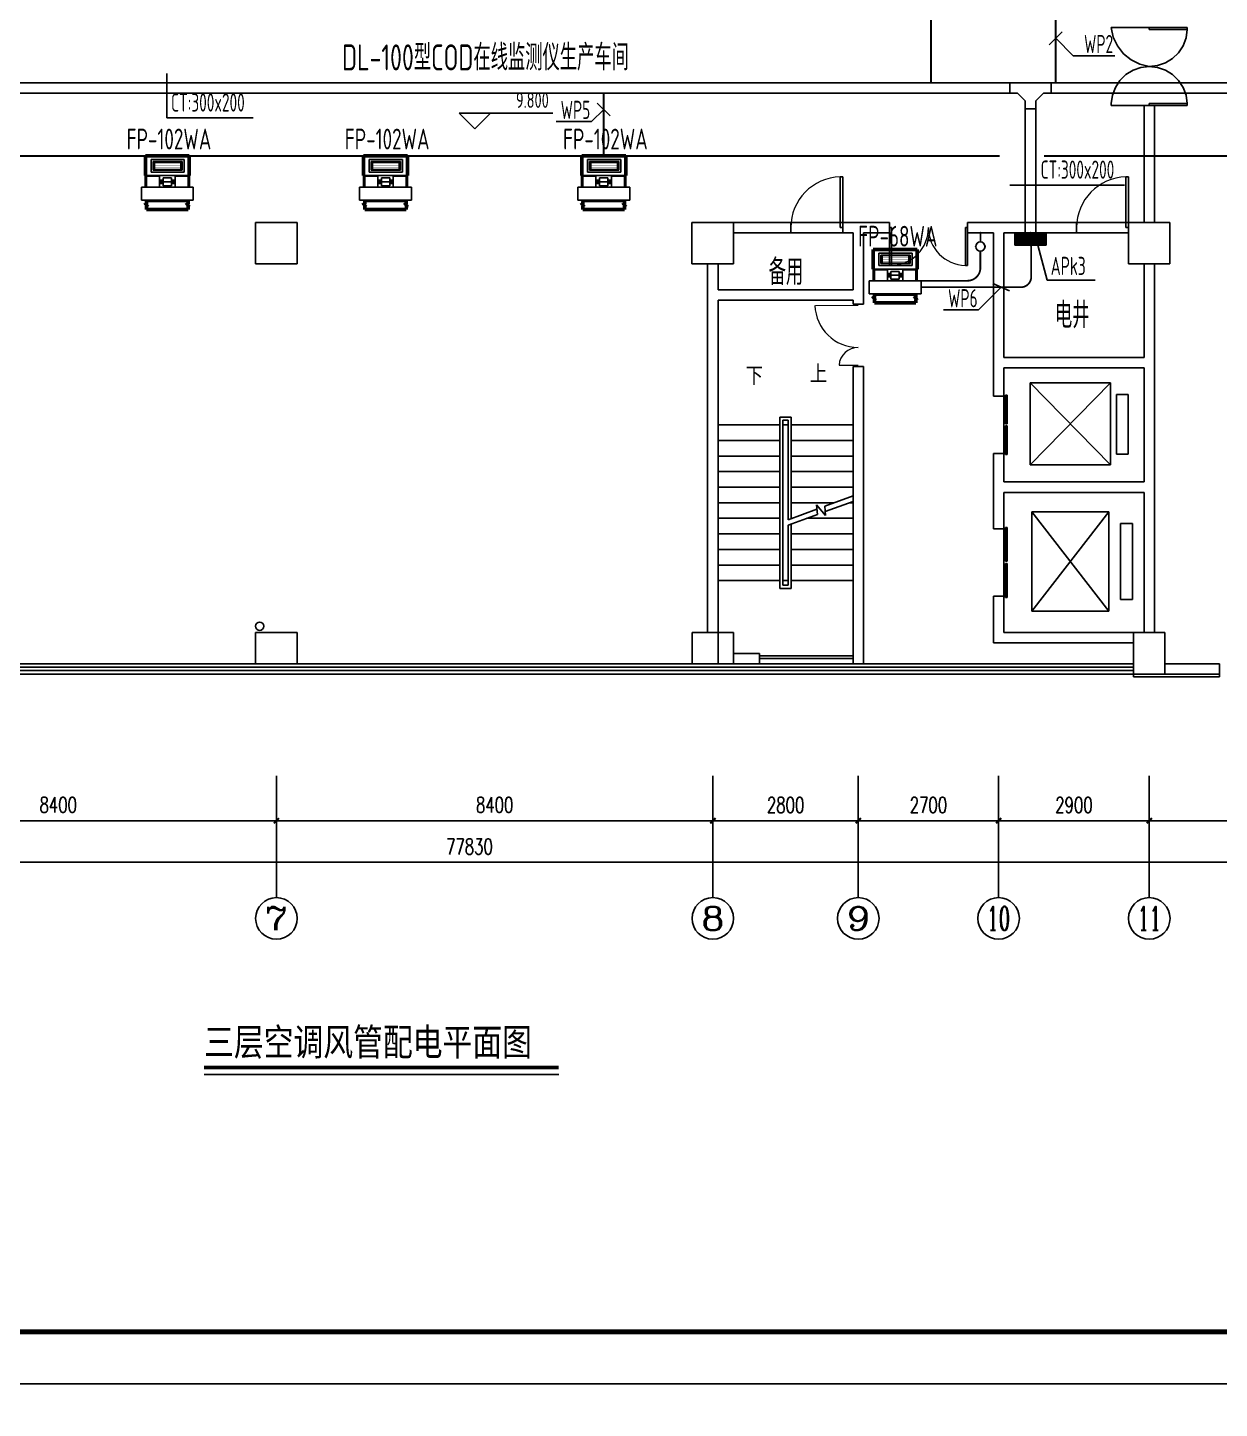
# Model space of a CAD drawing. Extents: x 2166032 to 5302137, y 581493 to 2416206.
# Drawn here: x 2359303 to 2382242, y 1092445 to 1119035 of the extents above; entities that cross this region are included whole.
import ezdxf
from ezdxf.enums import TextEntityAlignment as Align

# ---------------------------------------------------------------- set-up
doc = ezdxf.new("R2010")
doc.units = 0
doc.header["$LTSCALE"] = 1000
doc.header["$MEASUREMENT"] = 0
doc.linetypes.add('DASHEDX2', pattern=[1.5, 1, -0.5])
for name, color, linetype in [('3T_GLASS', 5, 'Continuous'), ('ACS_FFG_FK', 7, 'Continuous'), ('AXIS', 3, 'Continuous'), ('AXIS_TEXT', 7, 'Continuous'), ('CABLETRAY', 4, 'Continuous'), ('COLUMN', 2, 'Continuous'), ('DIM-照明', 3, 'Continuous'), ('DIM_ELEV', 3, 'Continuous'), ('DIM_SYMB', 3, 'Continuous'), ('EQUIP-照明', 3, 'Continuous'), ('EQUIP-箱柜', 3, 'Continuous'), ('PUB_TEXT', 7, 'Continuous'), ('PUB_TITLE', 137, 'Continuous'), ('STAIR', 8, 'Continuous'), ('SURFACE', 8, 'Continuous'), ('TEL_TEXT', 7, 'Continuous'), ('WALL', 8, 'Continuous'), ('WINDOW', 8, 'Continuous'), ('WIRE-照明', 1, 'Continuous'), ('屋面', 151, 'Continuous')]:
    doc.layers.add(name, color=color, linetype=linetype)
doc.layers.add('ACS_KT_SB', color=130, linetype='Continuous', lineweight=13)
doc.layers.add('ACS_SFG_F2', color=6, linetype='Continuous', lineweight=50)
doc.styles.add('_TCH_AXIS', font='complex_.ttf')
doc.styles.add('_TCH_DIM', font='tssdeng.shx', dxfattribs={"bigfont": 'tssdchn.shx'})
doc.styles.add('_TCH_LABEL', font='!tssdeng.shx', dxfattribs={"bigfont": '!tssdchn.shx'})
doc.styles.add('_TEL_DIM', font='@tssdeng.shx', dxfattribs={"width": 0.8, "height": 3.5, "bigfont": '!tssdchn.shx'})
doc.styles.add('COMPLEX', font='complex_.ttf')
doc.styles.add('DIM_FONT', font='simplex_.ttf', dxfattribs={"width": 0.7})
doc.styles.add('hz（黑）', font='simhei.ttf', dxfattribs={"width": 0.8})
doc.styles.get("Standard").update_dxf_attribs({"font": 'tssdeng.shx', "bigfont": 'tssdchn.shx'})
doc.styles.add('TSSD_Dimension', font='Tssdeng.shx', dxfattribs={"width": 0.7, "bigfont": 'tssdchn.shx'})
doc.styles.add('TSSD_REIN', font='tssdeng.shx', dxfattribs={"width": 0.7, "bigfont": 'tssdchn.shx'})
doc.dimstyles.new('DIMN', dxfattribs={"dimtxt": 300, "dimasz": 100, "dimexe": 250, "dimexo": 300, "dimgap": 150, "dimtad": 1, "dimdec": 0, "dimzin": 0, "dimdsep": 46, "dimtxsty": 'DIM_FONT', "dimblk": 'ARCHTICK', "dimcen": 0.09, "dimclrt": 7, "dimazin": 2, "dimtfac": 1, "dimtdec": 0, "dimtix": 1, "dimtmove": 2, "dimatfit": 3, "dimldrblk": 'ARCHTICK', "dimfxl": 1, "dimtolj": 1, "dimtzin": 0, "dimarcsym": 0})

# ---------------------------------------------------------------- blocks, each defined once
blk = doc.blocks.new('H-DTDFFS-20')
for p, q in [((-0.5, 0.5), (0.5, 0.5)), ((-0.5, -0.5), (-0.5, 0.5)), ((0.5, 0.5), (-0.5, 0.5)), ((0.5, 0.5), (0.5, -0.5)), ((-0.44, -0.34), (-0.44, 0.34)), ((-0.44, 0.34), (0.44, 0.34)), ((-0.4, 0.3), (0.4, 0.3)), ((-0.4, -0.3), (-0.4, 0.3)), ((0.4, 0.3), (0.4, -0.3)), ((0.44, 0.34), (0.44, -0.34)), ((0.44, -0.34), (-0.44, -0.34)), ((0.4, -0.3), (-0.4, -0.3)), ((0.5, -0.5), (-0.5, -0.5))]:
    blk.add_line(p, q)
at = {"const_width": 0.01}
for points in [[(-0.4, 0.162), (0.4, 0.162)], [(-0.4, 0), (0.4, 0)], [(-0.4, -0.162), (0.4, -0.162)]]:
    blk.add_lwpolyline(points, dxfattribs=at)
blk = doc.blocks.new('$equip$00001212')
for p, q in [((-0.222, 0), (0.222, 0)), ((0, 0.444), (0, 0))]:
    blk.add_line(p, q)
blk.add_circle((0, 0.667), 0.222)
at = {"layer": 'EQUIP-照明'}
for p in [(-0.222, 0.667), (0, 0.889), (0.222, 0.667), (0, 0)]:
    blk.add_point(p, dxfattribs=at)
at = {"layer": 'EQUIP-照明', "flags": 9}
blk.add_attdef('A', (0, 0), '', height=0.00002, dxfattribs=at)
blk = doc.blocks.new('*X38')
at = {"color": 0}
for p, q in [((-250, 33), (-83, 200)), ((-250, 68), (-118, 200)), ((-250, 104), (-154, 200)), ((-250, 139), (-189, 200)), ((-250, 174), (-224, 200)), ((-247, 0), (-47, 200)), ((-212, 0), (-12, 200)), ((-177, 0), (23, 200)), ((-141, 0), (59, 200)), ((-106, 0), (94, 200)), ((-71, 0), (129, 200)), ((-35, 0), (165, 200)), ((0, 0), (200, 200)), ((35, 0), (235, 200)), ((71, 0), (250, 179)), ((106, 0), (250, 144)), ((141, 0), (250, 109)), ((177, 0), (250, 73)), ((212, 0), (250, 38)), ((247, 0), (250, 3))]:
    blk.add_line(p, q, dxfattribs=at)
blk = doc.blocks.new('$equip$00001421')
for p, q in [((0.75, 0.6), (-0.75, 0.6)), ((-0.75, 0.6), (-0.75, 0)), ((-0.75, 0), (0.75, 0)), ((0.75, 0), (0.75, 0.6))]:
    blk.add_line(p, q)
at = {"const_width": 0.6}
blk.add_lwpolyline([(-0.75, 0.3), (0.75, 0.3)], dxfattribs=at)
for p in [(-0.75, 0.3), (0, 0.6), (0, 0), (0.75, 0.3)]:
    blk.add_point(p)
at = {"xscale": 0.00300000000061118, "yscale": 0.00300000000061118, "zscale": 0.003}
blk.add_blockref('*X38', (0, 0), dxfattribs=at)
at = {"style": '_TCH_LABEL', "flags": 9}
blk.add_attdef('A', (0, 0), '', height=0.00002, dxfattribs=at)
blk = doc.blocks.new('_ArchTick')
at = {"color": 0, "linetype": 'ByBlock', "const_width": 0.4}
blk.add_lwpolyline([(-0.5, -0.5), (0.5, 0.5)], dxfattribs=at)
blk = doc.blocks.new('*D2302')
at = {"layer": 'AXIS', "color": 0, "lineweight": -2}
for p, q in [((2355692, 1104623), (2355692, 1103512)), ((2364092, 1104623), (2364092, 1103512)), ((2355692, 1103762), (2364092, 1103762))]:
    blk.add_line(p, q, dxfattribs=at)
at = {"layer": 'Defpoints', "color": 0}
for p in [(2355692, 1104923), (2364092, 1104923), (2364092, 1103762)]:
    blk.add_point(p, dxfattribs=at)
at = {"layer": 'AXIS', "color": 0, "lineweight": -2, "xscale": 100, "yscale": 100, "zscale": 100, "rotation": 180}
blk.add_blockref('_ArchTick', (2355692, 1103762), dxfattribs=at)
at = {"layer": 'AXIS', "color": 0, "lineweight": -2, "xscale": 100, "yscale": 100, "zscale": 100}
blk.add_blockref('_ArchTick', (2364092, 1103762), dxfattribs=at)
at = {"layer": 'AXIS', "color": 7, "insert": (2359892, 1104067), "char_height": 300, "attachment_point": 5, "style": 'DIM_FONT'}
blk.add_mtext('\\A1;8400', dxfattribs=at)
blk = doc.blocks.new('*D2303')
at = {"layer": 'AXIS', "color": 0, "lineweight": -2}
for p, q in [((2364092, 1104623), (2364092, 1103512)), ((2372492, 1104623), (2372492, 1103512)), ((2364092, 1103762), (2372492, 1103762))]:
    blk.add_line(p, q, dxfattribs=at)
at = {"layer": 'Defpoints', "color": 0}
for p in [(2364092, 1104923), (2372492, 1104923), (2372492, 1103762)]:
    blk.add_point(p, dxfattribs=at)
at = {"layer": 'AXIS', "color": 0, "lineweight": -2, "xscale": 100, "yscale": 100, "zscale": 100, "rotation": 180}
blk.add_blockref('_ArchTick', (2364092, 1103762), dxfattribs=at)
at = {"layer": 'AXIS', "color": 0, "lineweight": -2, "xscale": 100, "yscale": 100, "zscale": 100}
blk.add_blockref('_ArchTick', (2372492, 1103762), dxfattribs=at)
at = {"layer": 'AXIS', "color": 7, "insert": (2368292, 1104067), "char_height": 300, "attachment_point": 5, "style": 'DIM_FONT'}
blk.add_mtext('\\A1;8400', dxfattribs=at)
blk = doc.blocks.new('*D2304')
at = {"layer": 'AXIS', "color": 0, "lineweight": -2}
for p, q in [((2372492, 1104623), (2372492, 1103512)), ((2375292, 1104623), (2375292, 1103512)), ((2372492, 1103762), (2375292, 1103762))]:
    blk.add_line(p, q, dxfattribs=at)
at = {"layer": 'Defpoints', "color": 0}
for p in [(2372492, 1104923), (2375292, 1104923), (2375292, 1103762)]:
    blk.add_point(p, dxfattribs=at)
at = {"layer": 'AXIS', "color": 0, "lineweight": -2, "xscale": 100, "yscale": 100, "zscale": 100, "rotation": 180}
blk.add_blockref('_ArchTick', (2372492, 1103762), dxfattribs=at)
at = {"layer": 'AXIS', "color": 0, "lineweight": -2, "xscale": 100, "yscale": 100, "zscale": 100}
blk.add_blockref('_ArchTick', (2375292, 1103762), dxfattribs=at)
at = {"layer": 'AXIS', "color": 7, "insert": (2373892, 1104064), "char_height": 300, "attachment_point": 5, "style": 'DIM_FONT'}
blk.add_mtext('\\A1;2800', dxfattribs=at)
blk = doc.blocks.new('*D2305')
at = {"layer": 'AXIS', "color": 0, "lineweight": -2}
for p, q in [((2375292, 1104623), (2375292, 1103512)), ((2377992, 1104623), (2377992, 1103512)), ((2375292, 1103762), (2377992, 1103762))]:
    blk.add_line(p, q, dxfattribs=at)
at = {"layer": 'Defpoints', "color": 0}
for p in [(2375292, 1104923), (2377992, 1104923), (2377992, 1103762)]:
    blk.add_point(p, dxfattribs=at)
at = {"layer": 'AXIS', "color": 0, "lineweight": -2, "xscale": 100, "yscale": 100, "zscale": 100, "rotation": 180}
blk.add_blockref('_ArchTick', (2375292, 1103762), dxfattribs=at)
at = {"layer": 'AXIS', "color": 0, "lineweight": -2, "xscale": 100, "yscale": 100, "zscale": 100}
blk.add_blockref('_ArchTick', (2377992, 1103762), dxfattribs=at)
at = {"layer": 'AXIS', "color": 7, "insert": (2376642, 1104064), "char_height": 300, "attachment_point": 5, "style": 'DIM_FONT'}
blk.add_mtext('\\A1;2700', dxfattribs=at)
blk = doc.blocks.new('*D2306')
at = {"layer": 'AXIS', "color": 0, "lineweight": -2}
for p, q in [((2377992, 1104623), (2377992, 1103512)), ((2380892, 1104623), (2380892, 1103512)), ((2377992, 1103762), (2380892, 1103762))]:
    blk.add_line(p, q, dxfattribs=at)
at = {"layer": 'Defpoints', "color": 0}
for p in [(2377992, 1104923), (2380892, 1104923), (2380892, 1103762)]:
    blk.add_point(p, dxfattribs=at)
at = {"layer": 'AXIS', "color": 0, "lineweight": -2, "xscale": 100, "yscale": 100, "zscale": 100, "rotation": 180}
blk.add_blockref('_ArchTick', (2377992, 1103762), dxfattribs=at)
at = {"layer": 'AXIS', "color": 0, "lineweight": -2, "xscale": 100, "yscale": 100, "zscale": 100}
blk.add_blockref('_ArchTick', (2380892, 1103762), dxfattribs=at)
at = {"layer": 'AXIS', "color": 7, "insert": (2379442, 1104064), "char_height": 300, "attachment_point": 5, "style": 'DIM_FONT'}
blk.add_mtext('\\A1;2900', dxfattribs=at)
blk = doc.blocks.new('*D2307')
at = {"layer": 'AXIS', "color": 0, "lineweight": -2}
for p, q in [((2380892, 1104623), (2380892, 1103512)), ((2389292, 1104623), (2389292, 1103512)), ((2380892, 1103762), (2389292, 1103762))]:
    blk.add_line(p, q, dxfattribs=at)
at = {"layer": 'Defpoints', "color": 0}
for p in [(2380892, 1104923), (2389292, 1104923), (2389292, 1103762)]:
    blk.add_point(p, dxfattribs=at)
at = {"layer": 'AXIS', "color": 0, "lineweight": -2, "xscale": 100, "yscale": 100, "zscale": 100, "rotation": 180}
blk.add_blockref('_ArchTick', (2380892, 1103762), dxfattribs=at)
at = {"layer": 'AXIS', "color": 0, "lineweight": -2, "xscale": 100, "yscale": 100, "zscale": 100}
blk.add_blockref('_ArchTick', (2389292, 1103762), dxfattribs=at)
at = {"layer": 'AXIS', "color": 7, "insert": (2385092, 1104067), "char_height": 300, "attachment_point": 5, "style": 'DIM_FONT'}
blk.add_mtext('\\A1;8400', dxfattribs=at)
blk = doc.blocks.new('*D2311')
at = {"layer": 'AXIS', "color": 0, "lineweight": -2}
for p, q in [((2328892, 1104323), (2328892, 1102712)), ((2406722, 1104323), (2406722, 1102712)), ((2328892, 1102962), (2406722, 1102962))]:
    blk.add_line(p, q, dxfattribs=at)
at = {"layer": 'Defpoints', "color": 0}
for p in [(2328892, 1104623), (2406722, 1104623), (2406722, 1102962)]:
    blk.add_point(p, dxfattribs=at)
at = {"layer": 'AXIS', "color": 0, "lineweight": -2, "xscale": 100, "yscale": 100, "zscale": 100, "rotation": 180}
blk.add_blockref('_ArchTick', (2328892, 1102962), dxfattribs=at)
at = {"layer": 'AXIS', "color": 0, "lineweight": -2, "xscale": 100, "yscale": 100, "zscale": 100}
blk.add_blockref('_ArchTick', (2406722, 1102962), dxfattribs=at)
at = {"layer": 'AXIS', "color": 7, "insert": (2367807, 1103264), "char_height": 300, "attachment_point": 5, "style": 'DIM_FONT'}
blk.add_mtext('\\A1;77830', dxfattribs=at)
blk = doc.blocks.new('$DorLib2D$00000001')
for p, q in [((0.45, 0.975), (0.5, 0.975)), ((0.45, 0), (0.45, 0.975)), ((0.5, 0), (0.5, 0.975)), ((0.5, 0), (0.45, 0))]:
    blk.add_line(p, q)
at = {"lineweight": 13}
blk.add_arc((0.475, 0), 0.975, 91.4693, 180, dxfattribs=at)
blk = doc.blocks.new('$DorLib2D$00000141')
at = {"color": 0}
for points in [[(-0.5, 0), (-0.5, 0.487)], [(-0.475, 0.487), (-0.5, 0.487)], [(-0.475, 0), (-0.475, 0.487)], [(-0.369, 0.473), (-0.475, 0.487)], [(-0.268, 0.435), (-0.369, 0.473)], [(-0.178, 0.377), (-0.268, 0.435)], [(-0.103, 0.3), (-0.178, 0.377)], [(0.178, 0.377), (0.103, 0.3)], [(0.268, 0.435), (0.178, 0.377)], [(0.369, 0.473), (0.268, 0.435)], [(0.475, 0.487), (0.369, 0.473)], [(0.475, 0), (0.475, 0.487)], [(0.475, 0.487), (0.5, 0.487)], [(0.5, 0), (0.5, 0.487)], [(-0.047, 0.208), (-0.103, 0.3)], [(-0.012, 0.107), (-0.047, 0.208)], [(0.047, 0.208), (0.012, 0.107)], [(0.103, 0.3), (0.047, 0.208)], [(0, 0), (-0.012, 0.107)], [(-0.012, -0.107), (0, 0)], [(0.012, 0.107), (0, 0)], [(-0.5, 0), (-0.475, 0)], [(0.5, 0), (0.475, 0)]]:
    blk.add_lwpolyline(points, dxfattribs=at)
at = {"color": 0, "linetype": 'DASHEDX2'}
for points in [[(0, 0), (0.03, -0.122), (0.086, -0.234), (0.165, -0.331), (0.264, -0.408), (0.378, -0.461), (0.5, -0.488)], [(-0.5, 0), (-0.5, -0.488)], [(-0.047, -0.208), (-0.012, -0.107)], [(0.5, 0), (0.5, -0.488)], [(-0.178, -0.377), (-0.103, -0.3)], [(-0.103, -0.3), (-0.047, -0.208)], [(-0.475, -0.488), (-0.5, -0.488)], [(-0.475, -0.487), (-0.369, -0.473)], [(-0.369, -0.473), (-0.268, -0.435)], [(-0.268, -0.435), (-0.178, -0.377)]]:
    blk.add_lwpolyline(points, dxfattribs=at)
blk = doc.blocks.new('$DorLib2D$00000002')
for p, q in [((-0.5, 0), (-0.5, 0.4875)), ((-0.475, 0.4875), (-0.5, 0.4875)), ((-0.475, 0), (-0.475, 0.4875)), ((0.475, 0), (0.475, 0.4875)), ((0.475, 0.4875), (0.5, 0.4875)), ((0.5, 0), (0.5, 0.4875)), ((-0.5, 0), (-0.475, 0)), ((0.5, 0), (0.475, 0))]:
    blk.add_line(p, q)
at = {"lineweight": 13}
for centre, start, end in [((-0.4875, 0), 0, 88.53072), ((0.4875, 0), 91.46928, 180)]:
    blk.add_arc(centre, 0.4875, start, end, dxfattribs=at)
blk = doc.blocks.new('$TCHSYS$WIN2D')
for p, q in [((-0.5, 0.5), (0.5, 0.5)), ((-0.5, 0.5), (-0.5, -0.5)), ((0.5, 0.5), (0.5, -0.5)), ((0.5, 0.1667), (-0.5, 0.1667)), ((0.5, -0.1667), (-0.5, -0.1667)), ((-0.5, -0.5), (0.5, -0.5))]:
    blk.add_line(p, q)
blk = doc.blocks.new('_AXISO')
blk.add_circle((0, 0), 0.5)
at = {"layer": 'AXIS_TEXT', "style": 'COMPLEX', "width": 1.171875}
blk.add_attdef('A', text='', height=0.56, dxfattribs=at).set_placement((-0.25, -0.28), (0.25, -0.28), align=Align.FIT)
blk = doc.blocks.new('$TCHSYS$LDOR22D')
for p, q in [((-0.517, 0.833), (-0.017, 0.833)), ((-0.517, 0.833), (-0.517, 0.667)), ((-0.017, 0.833), (-0.017, 0.667)), ((0.017, 0.833), (0.017, 0.667)), ((0.017, 0.833), (0.517, 0.833)), ((0.517, 0.833), (0.517, 0.667)), ((-0.517, 0.667), (-0.017, 0.667)), ((0.017, 0.667), (0.517, 0.667)), ((-0.5, 0.5), (0.5, 0.5))]:
    blk.add_line(p, q)
blk = doc.blocks.new('$DorLib2D$00000025')
at = {"const_width": 0.02}
for points in [[(0.481, -0.001), (0.481, 0.691)], [(-0.481, 0.001), (-0.481, 0.308)]]:
    blk.add_lwpolyline(points, dxfattribs=at)
at = {"lineweight": 13}
for centre, radius, start, end in [((0.505, -0.002), 0.699, 91.9397, 179.7238), ((-0.501, 0.003), 0.307, 359.7899, 85.7508)]:
    blk.add_arc(centre, radius, start, end, dxfattribs=at)

msp = doc.modelspace()

# ---------------------------------------------------------------- linework, layer by layer
for p, q in [((2361984.8, 1117294.8), (2361984.8, 1118153.3)), ((2361984.8, 1117294.8), (2363644.6, 1117294.8)), ((2378209, 1116002.1), (2380417.2, 1116002.1)), ((2378747.7, 1114845.1), (2378926.5, 1114173.4)), ((2378926.5, 1114173.4), (2379852.9, 1114173.4))]:
    msp.add_line(p, q)
at = {"color": 0}
for p, q in [((2362416.8, 1116185.1), (2361566.8, 1116185.1)), ((2361566.8, 1116185.1), (2361566.8, 1115960.1)), ((2361841.8, 1116172.6), (2361591.8, 1116172.6)), ((2361591.8, 1116172.6), (2361591.8, 1115960.1)), ((2361841.8, 1115960.1), (2361841.8, 1116172.6)), ((2361911.8, 1116097.6), (2361841.8, 1116097.6)), ((2362141.8, 1116066.3), (2361841.8, 1116066.3)), ((2361911.8, 1116035.1), (2361841.8, 1116035.1)), ((2361911.8, 1116141.3), (2361911.8, 1115991.3)), ((2362071.8, 1116141.3), (2361911.8, 1116141.3)), ((2362071.8, 1115991.3), (2362071.8, 1116141.3)), ((2362071.8, 1116097.6), (2362141.8, 1116097.6)), ((2362071.8, 1116035.1), (2362141.8, 1116035.1)), ((2362391.8, 1116172.6), (2362141.8, 1116172.6)), ((2362141.8, 1116172.6), (2362141.8, 1115960.1)), ((2362391.8, 1115960.1), (2362391.8, 1116172.6)), ((2362416.8, 1115960.1), (2362416.8, 1116185.1)), ((2366616.8, 1116184.9), (2365766.8, 1116184.9)), ((2365766.8, 1116184.9), (2365766.8, 1115959.9)), ((2366041.8, 1116172.4), (2365791.8, 1116172.4)), ((2365791.8, 1116172.4), (2365791.8, 1115959.9)), ((2366041.8, 1115959.9), (2366041.8, 1116172.4)), ((2366111.8, 1116097.4), (2366041.8, 1116097.4)), ((2366341.8, 1116066.1), (2366041.8, 1116066.1)), ((2366111.8, 1116034.9), (2366041.8, 1116034.9)), ((2366111.8, 1116141.1), (2366111.8, 1115991.1)), ((2366271.8, 1116141.1), (2366111.8, 1116141.1)), ((2366271.8, 1115991.1), (2366271.8, 1116141.1)), ((2366271.8, 1116097.4), (2366341.8, 1116097.4)), ((2366271.8, 1116034.9), (2366341.8, 1116034.9)), ((2366591.8, 1116172.4), (2366341.8, 1116172.4)), ((2366341.8, 1116172.4), (2366341.8, 1115959.9)), ((2366591.8, 1115959.9), (2366591.8, 1116172.4)), ((2366616.8, 1115959.9), (2366616.8, 1116184.9)), ((2370816.8, 1116185.1), (2369966.8, 1116185.1)), ((2369966.8, 1116185.1), (2369966.8, 1115960.1)), ((2370241.8, 1116172.6), (2369991.8, 1116172.6)), ((2369991.8, 1116172.6), (2369991.8, 1115960.1)), ((2370241.8, 1115960.1), (2370241.8, 1116172.6)), ((2370311.8, 1116097.6), (2370241.8, 1116097.6)), ((2370541.8, 1116066.3), (2370241.8, 1116066.3)), ((2370311.8, 1116035.1), (2370241.8, 1116035.1)), ((2370311.8, 1116141.3), (2370311.8, 1115991.3)), ((2370471.8, 1116141.3), (2370311.8, 1116141.3)), ((2370471.8, 1115991.3), (2370471.8, 1116141.3)), ((2370471.8, 1116097.6), (2370541.8, 1116097.6)), ((2370471.8, 1116035.1), (2370541.8, 1116035.1)), ((2370791.8, 1116172.6), (2370541.8, 1116172.6)), ((2370541.8, 1116172.6), (2370541.8, 1115960.1)), ((2370791.8, 1115960.1), (2370791.8, 1116172.6)), ((2370816.8, 1115960.1), (2370816.8, 1116185.1)), ((2361491.8, 1115960.1), (2362491.8, 1115960.1)), ((2361491.8, 1115710.1), (2361491.8, 1115960.1)), ((2361911.8, 1115991.3), (2362071.8, 1115991.3)), ((2362491.8, 1115960.1), (2362491.8, 1115710.1)), ((2365691.8, 1115959.9), (2366691.8, 1115959.9)), ((2365691.8, 1115709.9), (2365691.8, 1115959.9)), ((2366111.8, 1115991.1), (2366271.8, 1115991.1)), ((2366691.8, 1115959.9), (2366691.8, 1115709.9)), ((2369891.8, 1115960.1), (2370891.8, 1115960.1)), ((2369891.8, 1115710.1), (2369891.8, 1115960.1)), ((2370311.8, 1115991.3), (2370471.8, 1115991.3)), ((2370891.8, 1115960.1), (2370891.8, 1115710.1)), ((2362491.8, 1115710.1), (2361491.8, 1115710.1)), ((2362421.8, 1115685.1), (2361561.8, 1115685.1)), ((2361591.8, 1115710.1), (2361591.8, 1115685.1)), ((2362391.8, 1115710.1), (2362391.8, 1115685.1)), ((2366691.8, 1115709.9), (2365691.8, 1115709.9)), ((2366621.8, 1115684.9), (2365761.8, 1115684.9)), ((2365791.8, 1115709.9), (2365791.8, 1115684.9)), ((2366591.8, 1115709.9), (2366591.8, 1115684.9)), ((2370891.8, 1115710.1), (2369891.8, 1115710.1)), ((2370821.8, 1115685.1), (2369961.8, 1115685.1)), ((2369991.8, 1115710.1), (2369991.8, 1115685.1)), ((2370791.8, 1115710.1), (2370791.8, 1115685.1)), ((2375500.8, 1114160.3), (2376500.8, 1114160.3)), ((2375500.8, 1113910.3), (2375500.8, 1114160.3)), ((2376425.8, 1114385.3), (2375575.8, 1114385.3)), ((2375575.8, 1114385.3), (2375575.8, 1114160.3)), ((2375850.8, 1114372.8), (2375600.8, 1114372.8)), ((2375600.8, 1114372.8), (2375600.8, 1114160.3)), ((2375850.8, 1114160.3), (2375850.8, 1114372.8)), ((2375920.8, 1114297.8), (2375850.8, 1114297.8)), ((2376150.8, 1114266.6), (2375850.8, 1114266.6)), ((2375920.8, 1114235.3), (2375850.8, 1114235.3)), ((2375920.8, 1114341.6), (2375920.8, 1114191.6)), ((2376080.8, 1114341.6), (2375920.8, 1114341.6)), ((2375920.8, 1114191.6), (2376080.8, 1114191.6)), ((2376080.8, 1114191.6), (2376080.8, 1114341.6)), ((2376080.8, 1114297.8), (2376150.8, 1114297.8)), ((2376080.8, 1114235.3), (2376150.8, 1114235.3)), ((2376400.8, 1114372.8), (2376150.8, 1114372.8)), ((2376150.8, 1114372.8), (2376150.8, 1114160.3)), ((2376400.8, 1114160.3), (2376400.8, 1114372.8)), ((2376425.8, 1114160.3), (2376425.8, 1114385.3)), ((2376500.8, 1114160.3), (2376500.8, 1113910.3)), ((2376500.8, 1113910.3), (2375500.8, 1113910.3)), ((2376430.8, 1113885.3), (2375570.8, 1113885.3)), ((2375600.8, 1113910.3), (2375600.8, 1113885.3)), ((2376400.8, 1113910.3), (2376400.8, 1113885.3))]:
    msp.add_line(p, q, dxfattribs=at)
msp.add_circle((2604640.5, 1020101.3), 438608.5)
at = {"layer": '3T_GLASS'}
for points in [[(2373391.8, 1106935.1), (2375191.8, 1106935.1)], [(2373391.8, 1106885.1), (2375191.8, 1106885.1)]]:
    msp.add_lwpolyline(points, dxfattribs=at)
at = {"layer": 'ACS_SFG_F2'}
for p, q in [((2362414.3, 1116563.4), (2361569.2, 1116563.4)), ((2361569.2, 1116563.4), (2361569.2, 1116185.1)), ((2362414.3, 1116563.4), (2362414.3, 1116185.1)), ((2366614.3, 1116563.2), (2365769.2, 1116563.2)), ((2365769.2, 1116563.2), (2365769.2, 1116184.9)), ((2366614.3, 1116563.2), (2366614.3, 1116184.9)), ((2370814.3, 1116563.4), (2369969.2, 1116563.4)), ((2369969.2, 1116563.4), (2369969.2, 1116185.1)), ((2370814.3, 1116563.4), (2370814.3, 1116185.1)), ((2361591.8, 1115639.2), (2361557.2, 1115663.9)), ((2361557.2, 1115663.9), (2361615.2, 1115586.7)), ((2361591.8, 1115685.1), (2361591.8, 1115639.2)), ((2361592.3, 1115597.2), (2361591.8, 1115535.1)), ((2362391.8, 1115535.1), (2361591.8, 1115535.1)), ((2361615.2, 1115586.7), (2361592.3, 1115597.2)), ((2362391.8, 1115639.2), (2362357.2, 1115663.9)), ((2362357.2, 1115663.9), (2362415.2, 1115586.7)), ((2362391.8, 1115685.1), (2362391.8, 1115639.2)), ((2362392.3, 1115597.2), (2362391.8, 1115535.1)), ((2362415.2, 1115586.7), (2362392.3, 1115597.2)), ((2365791.8, 1115639), (2365757.2, 1115663.7)), ((2365757.2, 1115663.7), (2365815.2, 1115586.5)), ((2365791.8, 1115684.9), (2365791.8, 1115639)), ((2365792.3, 1115597.1), (2365791.8, 1115534.9)), ((2366591.8, 1115534.9), (2365791.8, 1115534.9)), ((2365815.2, 1115586.5), (2365792.3, 1115597.1)), ((2366591.8, 1115639), (2366557.2, 1115663.7)), ((2366557.2, 1115663.7), (2366615.2, 1115586.5)), ((2366591.8, 1115684.9), (2366591.8, 1115639)), ((2366592.3, 1115597.1), (2366591.8, 1115534.9)), ((2366615.2, 1115586.5), (2366592.3, 1115597.1)), ((2369991.8, 1115639.2), (2369957.2, 1115663.9)), ((2369957.2, 1115663.9), (2370015.2, 1115586.7)), ((2369991.8, 1115685.1), (2369991.8, 1115639.2)), ((2369992.3, 1115597.2), (2369991.8, 1115535.1)), ((2370791.8, 1115535.1), (2369991.8, 1115535.1)), ((2370015.2, 1115586.7), (2369992.3, 1115597.2)), ((2370791.8, 1115639.2), (2370757.2, 1115663.9)), ((2370757.2, 1115663.9), (2370815.2, 1115586.7)), ((2370791.8, 1115685.1), (2370791.8, 1115639.2)), ((2370792.3, 1115597.2), (2370791.8, 1115535.1)), ((2370815.2, 1115586.7), (2370792.3, 1115597.2)), ((2376423.4, 1114763.7), (2375578.3, 1114763.6)), ((2375578.3, 1114763.7), (2375578.3, 1114385.3)), ((2376423.4, 1114763.7), (2376423.4, 1114385.3)), ((2375600.8, 1113885.3), (2375600.8, 1113839.5)), ((2376400.8, 1113885.3), (2376400.8, 1113839.5)), ((2375600.8, 1113839.5), (2375566.3, 1113864.1)), ((2375566.3, 1113864.1), (2375624.2, 1113787)), ((2375601.4, 1113797.5), (2375600.8, 1113735.3)), ((2375600.8, 1113735.3), (2376400.8, 1113735.3)), ((2375624.2, 1113787), (2375601.4, 1113797.5)), ((2376400.8, 1113839.5), (2376366.3, 1113864.1)), ((2376366.3, 1113864.1), (2376424.2, 1113787)), ((2376401.4, 1113797.5), (2376400.8, 1113735.3)), ((2376424.2, 1113787), (2376401.4, 1113797.5))]:
    msp.add_line(p, q, dxfattribs=at)
at = {"layer": 'AXIS'}
for p, q in [((2364091.8, 1104622.9), (2364091.8, 1102280.2)), ((2372491.8, 1104622.9), (2372491.8, 1102280.2)), ((2375291.8, 1104622.9), (2375291.8, 1102280.2)), ((2377991.8, 1104622.9), (2377991.8, 1102280.2)), ((2380891.8, 1104622.9), (2380891.8, 1102280.2))]:
    msp.add_line(p, q, dxfattribs=at)
at = {"layer": 'CABLETRAY'}
for p, q in [((2341639.1, 1117972.1), (2378205.9, 1117972.1)), ((2378205.9, 1117972.1), (2378205.9, 1117772.1)), ((2379005.9, 1117972.1), (2378205.9, 1117972.1)), ((2378205.9, 1117972.1), (2378205.9, 1117772.1)), ((2379005.9, 1117772.1), (2379005.9, 1117972.1)), ((2379005.9, 1117972.1), (2397280.8, 1117972.1)), ((2379005.9, 1117772.1), (2379005.9, 1117972.1)), ((2378205.9, 1117772.1), (2341639.1, 1117772.1)), ((2378205.9, 1117772.1), (2378355.9, 1117772.1)), ((2378355.9, 1117772.1), (2378505.9, 1117622.1)), ((2378505.9, 1117622.1), (2378505.9, 1117472.1)), ((2378705.9, 1117622.1), (2378855.9, 1117772.1)), ((2378705.9, 1117472.1), (2378705.9, 1117622.1)), ((2378855.9, 1117772.1), (2379005.9, 1117772.1)), ((2397280.8, 1117772.1), (2379005.9, 1117772.1)), ((2378505.9, 1117472.1), (2378705.9, 1117472.1)), ((2378505.9, 1115085.1), (2378505.9, 1117472.1)), ((2378505.9, 1117472.1), (2378705.9, 1117472.1)), ((2378705.9, 1117472.1), (2378705.9, 1115085.1)), ((2378705.9, 1115085.1), (2378505.9, 1115085.1))]:
    msp.add_line(p, q, dxfattribs=at)
at = {"layer": 'COLUMN'}
for p, q in [((2364490.2, 1115285.1), (2363690.2, 1115285.1)), ((2363690.2, 1115285.1), (2363690.2, 1114485.1)), ((2364490.2, 1114485.1), (2364490.2, 1115285.1)), ((2372890.2, 1115285.1), (2372090.2, 1115285.1)), ((2372090.2, 1115285.1), (2372090.2, 1114485.1)), ((2372890.2, 1114485.1), (2372890.2, 1115285.1)), ((2381290.2, 1115285.1), (2380490.2, 1115285.1)), ((2380490.2, 1115285.1), (2380490.2, 1114485.1)), ((2381290.2, 1114485.1), (2381290.2, 1115285.1)), ((2363690.2, 1114485.1), (2364490.2, 1114485.1)), ((2372090.2, 1114485.1), (2372890.2, 1114485.1)), ((2380490.2, 1114485.1), (2381290.2, 1114485.1)), ((2364491.8, 1107385.1), (2363691.8, 1107385.1)), ((2363691.8, 1107385.1), (2363691.8, 1106785.1)), ((2364491.8, 1106785.1), (2364491.8, 1107385.1)), ((2372891.8, 1107385.1), (2372091.8, 1107385.1)), ((2372091.8, 1107385.1), (2372091.8, 1106785.1)), ((2372891.8, 1106785.1), (2372891.8, 1107385.1)), ((2381190.2, 1107385.1), (2380590.2, 1107385.1)), ((2380590.2, 1107385.1), (2380590.2, 1106585.1)), ((2381190.2, 1106585.1), (2381190.2, 1107385.1)), ((2363691.8, 1106785.1), (2364491.8, 1106785.1)), ((2372091.8, 1106785.1), (2372891.8, 1106785.1)), ((2380590.2, 1106585.1), (2381190.2, 1106585.1))]:
    msp.add_line(p, q, dxfattribs=at)
at = {"layer": 'DIM-照明'}
for p, q in [((2378968, 1118706.5), (2379215.5, 1118954)), ((2370515.5, 1117335.8), (2370268, 1117583.2)), ((2377883.4, 1114106.8), (2378202.9, 1113963.9))]:
    msp.add_line(p, q, dxfattribs=at)
for points in [[(2379091.8, 1118830.3), (2379428, 1118494.1)], [(2379428, 1118494.1), (2380232.3, 1118494.1)], [(2370391.8, 1117459.5), (2370158.1, 1117225.9)], [(2370158.1, 1117225.9), (2369474.8, 1117225.9)], [(2378043.1, 1114035.3), (2377606.3, 1113598.5)], [(2377606.3, 1113598.5), (2376931.6, 1113598.5)]]:
    msp.add_lwpolyline(points, dxfattribs=at)
at = {"layer": 'DIM_ELEV'}
for p, q in [((2367910.5, 1117084.6), (2367610.5, 1117384.6)), ((2367610.5, 1117384.6), (2369410.5, 1117384.6)), ((2367910.5, 1117084.6), (2368210.5, 1117384.6))]:
    msp.add_line(p, q, dxfattribs=at)
at = {"layer": 'DIM_SYMB'}
for points in [[(2373266.8, 1112101.4, 0, 0, 0), (2373266.8, 1108054, 0, 0, 0), (2374516.8, 1108054, 0, 0, 0), (2374516.8, 1109634, 80, 0, 0), (2374516.8, 1109934, 0, 0, 0)], [(2374516.8, 1112138.8, 0, 0, 0), (2374516.8, 1110938.8, 80, 0, 0), (2374516.8, 1110638.8, 0, 0, 0)]]:
    msp.add_lwpolyline(points, format="xyseb", dxfattribs=at)
at = {"layer": 'DIM_SYMB', "const_width": 70}
msp.add_lwpolyline([(2362699.5, 1099011.9), (2369525.3, 1099011.9)], dxfattribs=at)
at = {"layer": 'DIM_SYMB'}
msp.add_lwpolyline([(2362699.5, 1098871.9), (2369525.3, 1098871.9)], dxfattribs=at)
at = {"layer": 'PUB_TITLE'}
for points in [[(2313973.2, 1092919.6), (2419073.2, 1092919.6), (2419073.2, 1152319.6), (2313973.2, 1152319.6)], [(2313973.2, 1033519.6), (2419073.2, 1033519.6), (2419073.2, 1092919.6), (2313973.2, 1092919.6)]]:
    msp.add_lwpolyline(points, close=True, dxfattribs=at)
at = {"layer": 'PUB_TITLE', "const_width": 100}
msp.add_lwpolyline([(2316473.2, 1093919.6), (2418073.2, 1093919.6), (2418073.2, 1151319.6), (2316473.2, 1151319.6)], close=True, dxfattribs=at)
at = {"layer": 'STAIR'}
for p, q in [((2378597.6, 1110618), (2378597.6, 1112193)), ((2378597.6, 1112193), (2380147.6, 1112193)), ((2380147.6, 1110618), (2378597.6, 1112193)), ((2378597.6, 1110618), (2380147.6, 1112193)), ((2380147.6, 1112193), (2380147.6, 1110618)), ((2380262.9, 1110818), (2380262.9, 1111968)), ((2380262.9, 1111968), (2380487.9, 1111968)), ((2380487.9, 1111968), (2380487.9, 1110818)), ((2373781.8, 1111535.1), (2374001.8, 1111535.1)), ((2373781.8, 1108235.1), (2373781.8, 1111535.1)), ((2374001.8, 1111535.1), (2374001.8, 1109580.8)), ((2372591.8, 1108385.1), (2372591.8, 1111385.1)), ((2372591.8, 1111385.1), (2373781.8, 1111385.1)), ((2373841.8, 1111475.1), (2373941.8, 1111475.1)), ((2373841.8, 1108295.1), (2373841.8, 1111475.1)), ((2373841.8, 1108385.1), (2373841.8, 1111385.1)), ((2373941.8, 1111385.1), (2373841.8, 1111385.1)), ((2373941.8, 1111475.1), (2373941.8, 1109558.8)), ((2373941.8, 1111385.1), (2373941.8, 1109558.8)), ((2375191.8, 1111385.1), (2374001.8, 1111385.1)), ((2375191.8, 1111385.1), (2375191.8, 1110017.9)), ((2372591.8, 1111085.1), (2373781.8, 1111085.1)), ((2375191.8, 1111085.1), (2374001.8, 1111085.1)), ((2372591.8, 1110785.1), (2373781.8, 1110785.1)), ((2375191.8, 1110785.1), (2374001.8, 1110785.1)), ((2380487.9, 1110818), (2380262.9, 1110818)), ((2372591.8, 1110485.1), (2373781.8, 1110485.1)), ((2375191.8, 1110485.1), (2374001.8, 1110485.1)), ((2380147.6, 1110618), (2378597.6, 1110618)), ((2372591.8, 1110185.1), (2373781.8, 1110185.1)), ((2375191.8, 1110185.1), (2374001.8, 1110185.1)), ((2375191.8, 1110017.9), (2374646.4, 1109817.6)), ((2375191.8, 1109911.4), (2374655.8, 1109714.5)), ((2375191.8, 1109911.4), (2375191.8, 1108385.1)), ((2372591.8, 1109885.1), (2373781.8, 1109885.1)), ((2374496.5, 1109762.5), (2373941.8, 1109558.8)), ((2374505.8, 1109659.4), (2373941.8, 1109452.2)), ((2374830.1, 1109885.1), (2374001.8, 1109885.1)), ((2374662.5, 1109639.9), (2374489, 1109845.4)), ((2374489, 1109845.4), (2374505.8, 1109659.4)), ((2374646.4, 1109817.6), (2374662.5, 1109639.9)), ((2375191.8, 1109885.1), (2375120.2, 1109885.1)), ((2378632.3, 1107795.7), (2378632.3, 1109708.7)), ((2378632.3, 1109708.7), (2380116.8, 1109708.7)), ((2380116.8, 1107795.7), (2378632.3, 1109708.7)), ((2378632.3, 1107795.7), (2380116.8, 1109708.7)), ((2380116.8, 1109708.7), (2380116.8, 1107795.7)), ((2372591.8, 1109585.1), (2373781.8, 1109585.1)), ((2373941.8, 1109452.2), (2373941.8, 1108385.1)), ((2373941.8, 1109452.2), (2373941.8, 1108295.1)), ((2374013.4, 1109585.1), (2374001.8, 1109585.1)), ((2374001.8, 1109474.3), (2374001.8, 1108235.1)), ((2375191.8, 1109585.1), (2374303.4, 1109585.1)), ((2380341.8, 1108020.7), (2380341.8, 1109483.7)), ((2380341.8, 1109483.7), (2380566.8, 1109483.7)), ((2380566.8, 1109483.7), (2380566.8, 1108020.7)), ((2372591.8, 1109285.1), (2373781.8, 1109285.1)), ((2375191.8, 1109285.1), (2374001.8, 1109285.1)), ((2372591.8, 1108985.1), (2373781.8, 1108985.1)), ((2375191.8, 1108985.1), (2374001.8, 1108985.1)), ((2372591.8, 1108685.1), (2373781.8, 1108685.1)), ((2375191.8, 1108685.1), (2374001.8, 1108685.1)), ((2372591.8, 1108385.1), (2373781.8, 1108385.1)), ((2372591.8, 1108385.1), (2372591.8, 1106785.1)), ((2373781.8, 1108385.1), (2372591.8, 1108385.1)), ((2373941.8, 1108385.1), (2373841.8, 1108385.1)), ((2373941.8, 1108295.1), (2373841.8, 1108295.1)), ((2375191.8, 1108385.1), (2374001.8, 1108385.1)), ((2375191.8, 1108385.1), (2374001.8, 1108385.1)), ((2375191.8, 1106785.1), (2375191.8, 1108385.1)), ((2374001.8, 1108235.1), (2373781.8, 1108235.1)), ((2380116.8, 1107795.7), (2378632.3, 1107795.7)), ((2380566.8, 1108020.7), (2380341.8, 1108020.7)), ((2372591.8, 1106785.1), (2375191.8, 1106785.1))]:
    msp.add_line(p, q, dxfattribs=at)
at = {"layer": 'SURFACE'}
for p, q in [((2380591.5, 1106535.1), (2380591.5, 1106585.1)), ((2380891.8, 1106535.1), (2380591.5, 1106535.1)), ((2382241.8, 1106535.1), (2380891.8, 1106535.1)), ((2382241.8, 1106535.1), (2382241.8, 1106585.1))]:
    msp.add_line(p, q, dxfattribs=at)
at = {"layer": 'WALL'}
for p, q in [((2380991.8, 1117535.1), (2380791.8, 1117535.1)), ((2380791.8, 1117535.1), (2380791.8, 1115285.1)), ((2380991.8, 1115285.1), (2380991.8, 1117535.1)), ((2373991.8, 1115285.1), (2372890.2, 1115285.1)), ((2373991.8, 1115085.1), (2373991.8, 1115285.1)), ((2375291.8, 1115285.1), (2374991.8, 1115285.1)), ((2374991.8, 1115285.1), (2374991.8, 1115085.1)), ((2375891.8, 1115285.1), (2375291.8, 1115285.1)), ((2375891.8, 1115085.1), (2375891.8, 1115285.1)), ((2377991.8, 1115285.1), (2377391.8, 1115285.1)), ((2377391.8, 1115285.1), (2377391.8, 1115085.1)), ((2379491.8, 1115285.1), (2377991.8, 1115285.1)), ((2379491.8, 1115085.1), (2379491.8, 1115285.1)), ((2372890.2, 1115085.1), (2373991.8, 1115085.1)), ((2374991.8, 1115085.1), (2375191.8, 1115085.1)), ((2375191.8, 1115085.1), (2375191.8, 1113985.2)), ((2375391.8, 1115085.1), (2375391.8, 1113885.2)), ((2375391.8, 1115085.1), (2375891.8, 1115085.1)), ((2377391.8, 1115085.1), (2377891.8, 1115085.1)), ((2377891.8, 1115085.1), (2377891.8, 1112585.1)), ((2378091.8, 1115085.1), (2379491.8, 1115085.1)), ((2378091.8, 1115085.1), (2378091.8, 1112685.1)), ((2372391.8, 1113885.2), (2372391.8, 1114485.1)), ((2372591.8, 1113985.2), (2372591.8, 1114485.1)), ((2380791.8, 1112685.1), (2380791.8, 1114485.1)), ((2380991.8, 1112585.1), (2380991.8, 1114485.1)), ((2372391.8, 1107385.1), (2372391.8, 1113885.2)), ((2375191.8, 1113985.2), (2372591.8, 1113985.2)), ((2375391.8, 1113706.9), (2375391.8, 1113885.2)), ((2372591.8, 1107385.1), (2372591.8, 1113785.2)), ((2375191.8, 1113785.2), (2372591.8, 1113785.2)), ((2375191.8, 1113785.2), (2375191.8, 1113706.9)), ((2375191.8, 1113706.9), (2375391.8, 1113706.9)), ((2377891.8, 1112585.1), (2377891.8, 1111935.1)), ((2378091.8, 1112685.1), (2380791.8, 1112685.1)), ((2380991.8, 1110185.1), (2380991.8, 1112585.1)), ((2375391.8, 1112506.9), (2375191.8, 1112506.9)), ((2375191.8, 1112506.9), (2375191.8, 1106785.1)), ((2375391.8, 1106785.1), (2375391.8, 1112506.9)), ((2378091.8, 1112485.1), (2380791.8, 1112485.1)), ((2378091.8, 1111935.1), (2378091.8, 1112485.1)), ((2380791.8, 1110285.1), (2380791.8, 1112485.1)), ((2377891.8, 1111935.1), (2378091.8, 1111935.1)), ((2378091.8, 1110835.1), (2377891.8, 1110835.1)), ((2377891.8, 1110835.1), (2377891.8, 1110185.1)), ((2378091.8, 1110285.1), (2378091.8, 1110835.1)), ((2377891.8, 1110185.1), (2377891.8, 1109385.1)), ((2378091.8, 1110285.1), (2380791.8, 1110285.1)), ((2380991.8, 1107385.1), (2380991.8, 1110185.1)), ((2378091.8, 1110085.1), (2380791.8, 1110085.1)), ((2378091.8, 1109385.1), (2378091.8, 1110085.1)), ((2380791.8, 1107385.1), (2380791.8, 1110085.1)), ((2377891.8, 1109385.1), (2378091.8, 1109385.1)), ((2378091.8, 1108085.1), (2377891.8, 1108085.1)), ((2377891.8, 1108085.1), (2377891.8, 1107185.1)), ((2378091.8, 1107385.1), (2378091.8, 1108085.1)), ((2378091.8, 1107385.1), (2380590.2, 1107385.1)), ((2372891.8, 1106985.1), (2373391.8, 1106985.1)), ((2373391.8, 1106985.1), (2373391.8, 1106785.1)), ((2377891.8, 1107185.1), (2380590.2, 1107185.1)), ((2372891.8, 1106785.1), (2373391.8, 1106785.1)), ((2375191.8, 1106785.1), (2375391.8, 1106785.1)), ((2382241.8, 1106785.1), (2381190.2, 1106785.1)), ((2382241.8, 1106585.1), (2382241.8, 1106785.1)), ((2381190.2, 1106585.1), (2382241.8, 1106585.1))]:
    msp.add_line(p, q, dxfattribs=at)
at = {"layer": 'WINDOW'}
for p, q in [((2373991.8, 1115285.1), (2374991.8, 1115285.1)), ((2380491.8, 1115285.1), (2379491.8, 1115285.1)), ((2373991.8, 1115085.1), (2374991.8, 1115085.1)), ((2380491.8, 1115085.1), (2379491.8, 1115085.1))]:
    msp.add_line(p, q, dxfattribs=at)
at = {"layer": 'WIRE-照明', "linetype": 'Continuous', "const_width": 35}
for points in [[(2376691.8, 1128449.9), (2376691.8, 1117972.1)], [(2379091.8, 1120006.8), (2379091.8, 1117972.1)], [(2370391.8, 1116563.4), (2370391.8, 1117772.1)], [(2358214.3, 1116563.2), (2361569.2, 1116563.2)], [(2362414.3, 1116563.4), (2365769.2, 1116563.4)], [(2366614.3, 1116563.4), (2369969.2, 1116563.4)], [(2370814.3, 1116563.4), (2378010.4, 1116563.4)], [(2378865.6, 1116563.4), (2382969.2, 1116563.4)]]:
    msp.add_lwpolyline(points, dxfattribs=at)
for points in [[(2378620.4, 1114845.1), (2378620.4, 1114235.3, -0.4142136), (2378420.4, 1114035.3), (2376500.8, 1114035.3)], [(2377641.8, 1114729.5), (2377641.8, 1114410.3, -0.4142136), (2377391.8, 1114160.3), (2376500.8, 1114160.3)]]:
    msp.add_lwpolyline(points, format="xyb", dxfattribs=at)
at = {"layer": '屋面', "color": 6}
msp.add_circle((2363768.9, 1107507.6), 80, dxfattribs=at)

# ---------------------------------------------------------------- block references
at = {"layer": 'ACS_FFG_FK', "xscale": -640, "yscale": 240, "zscale": 0.7999999999999972, "rotation": 180}
for p in [(2361998.2, 1116372.4, -52), (2366198.2, 1116372.2, -52), (2370398.2, 1116372.4, -52), (2376007.3, 1114572.7, -52)]:
    msp.add_blockref('H-DTDFFS-20', p, dxfattribs=at)
at = {"layer": 'AXIS'}
ref = msp.add_blockref('_AXISO', (2364091.8, 1101880.2), dxfattribs=dict(at, xscale=800, yscale=800, zscale=800))
ref.add_attrib('A', '7', dxfattribs={"layer": 'AXIS_TEXT', "height": 452.5, "style": '_TCH_AXIS', "width": 1.049113}).set_placement((2363865.5, 1101654), (2364318, 1101654), align=Align.FIT)
ref = msp.add_blockref('_AXISO', (2372491.8, 1101880.2), dxfattribs=dict(at, xscale=800, yscale=800, zscale=800))
ref.add_attrib('A', '8', dxfattribs={"layer": 'AXIS_TEXT', "height": 452.5, "style": '_TCH_AXIS', "width": 1.049113}).set_placement((2372265.5, 1101654), (2372718, 1101654), align=Align.FIT)
ref = msp.add_blockref('_AXISO', (2375291.8, 1101880.2), dxfattribs=dict(at, xscale=800, yscale=800, zscale=800))
ref.add_attrib('A', '9', dxfattribs={"layer": 'AXIS_TEXT', "height": 452.5, "style": '_TCH_AXIS', "width": 1.049113}).set_placement((2375065.5, 1101654), (2375518, 1101654), align=Align.FIT)
ref = msp.add_blockref('_AXISO', (2377991.8, 1101880.2), dxfattribs=dict(at, xscale=800, yscale=800, zscale=800))
ref.add_attrib('A', '10', dxfattribs={"layer": 'AXIS_TEXT', "height": 452.55, "style": '_TCH_AXIS', "width": 0.597514}).set_placement((2377765.5, 1101654), (2378218, 1101654), align=Align.FIT)
ref = msp.add_blockref('_AXISO', (2380891.8, 1101880.2), dxfattribs=dict(at, xscale=800, yscale=800, zscale=800))
ref.add_attrib('A', '11', dxfattribs={"layer": 'AXIS_TEXT', "height": 452.55, "style": '_TCH_AXIS', "width": 0.694043}).set_placement((2380665.5, 1101654), (2381118, 1101654), align=Align.FIT)
at = {"layer": 'EQUIP-照明', "xscale": 400, "yscale": 400, "zscale": 400, "rotation": 180}
msp.add_blockref('$equip$00001212', (2377641.8, 1115085.1), dxfattribs=at)
at = {"layer": 'EQUIP-箱柜', "xscale": 400, "yscale": 400, "zscale": 400, "rotation": 180}
msp.add_blockref('$equip$00001421', (2378605.9, 1115085.1), dxfattribs=at)
at = {"layer": 'WINDOW'}
for name, p, xscale, yscale, zscale, rotation in [('$DorLib2D$00000141', (2380891.8, 1118285.1), -1500, 1500, -1500, 270), ('$DorLib2D$00000001', (2379991.8, 1115185.1), -1000, -1000, -1000, 180), ('$DorLib2D$00000025', (2375291.8, 1113106.9), -1200, -1200, -1200, 270), ('$TCHSYS$LDOR22D', (2377991.8, 1111385.1), 1100, 200, 1100, 270.0000000000222), ('$TCHSYS$LDOR22D', (2377991.8, 1108735.1), 1300, 200, 1300, 270.0000000000368), ('$TCHSYS$WIN2D', (2368291.5, 1106685.1), -24600, -200, -24600, 179.999999999639)]:
    msp.add_blockref(name, p, dxfattribs=dict(at, xscale=xscale, yscale=yscale, zscale=zscale, rotation=rotation))
for name, p, xscale, yscale, zscale in [('$DorLib2D$00000001', (2374491.8, 1115185.1), 1000, 1000, 1000), ('$DorLib2D$00000002', (2376641.8, 1115185.1), -1500, -1500, -1500)]:
    msp.add_blockref(name, p, dxfattribs=dict(at, xscale=xscale, yscale=yscale, zscale=zscale))

# ---------------------------------------------------------------- texts
at = {"layer": 'ACS_KT_SB', "color": 0, "style": 'TSSD_Dimension', "width": 0.7}
for s, p in [('FP-102WA', (2361207.9, 1116689.2, -125)), ('FP-102WA', (2365407.9, 1116689.1, -125)), ('FP-102WA', (2369607.9, 1116689.2, -125)), ('FP-68WA', (2375288.1, 1114818.3, -125))]:
    msp.add_text(s, height=400, dxfattribs=at).set_placement(p)
at = {"layer": 'DIM-照明', "color": 7, "style": '_TEL_DIM', "width": 0.64}
for s, p in [('WP2', (2379636.5, 1118544.1)), ('WP5', (2369562.3, 1117275.9)), ('WP6', (2377019.1, 1113648.5))]:
    msp.add_text(s, height=350, dxfattribs=at).set_placement(p)
at = {"layer": 'PUB_TEXT'}
for s, height, style, width, p in [('DL-100型COD在线监测仪生产车间', 500, 'TSSD_REIN', 0.7, (2365356.3, 1118211.7)), ('9.800', 297.5, '_TCH_DIM', 0.705882, (2368702.1, 1117489.6)), ('备用', 500, 'TSSD_REIN', 0.7, (2373566.6, 1114078.7)), ('电井', 500, 'TSSD_REIN', 0.7, (2379076.7, 1113248.2)), ('三层空调风管配电平面图', 525.738, 'hz（黑）', 0.8, (2362699.5, 1099237.6, 0))]:
    msp.add_text(s, height=height, dxfattribs=dict(at, style=style, width=width)).set_placement(p)
at = {"layer": 'PUB_TEXT', "style": '_TCH_DIM'}
for s, p in [('上', (2374361.1, 1112188.8)), ('下', (2373124.8, 1112151.4))]:
    msp.add_text(s, height=350, dxfattribs=at).set_placement(p)
at = {"layer": 'TEL_TEXT', "style": '_TEL_DIM', "width": 0.64}
for s, p in [('CT:300x200', (2362063.4, 1117417.8)), ('CT:300x200', (2378800.9, 1116125.1)), ('APk3', (2378995.8, 1114271.3))]:
    msp.add_text(s, height=350, dxfattribs=at).set_placement(p)

# ---------------------------------------------------------------- dimensions: what is measured, and where the dimension line sits
at = {"layer": 'AXIS'}
for p1, p2, distance, picture, middle in [((2355691.8, 1104922.9), (2364091.8, 1104922.9), -1160.8, '*D2302', (2359891.8, 1104067)), ((2364091.8, 1104922.9), (2372491.8, 1104922.9), -1160.8, '*D2303', (2368291.8, 1104067)), ((2372491.8, 1104922.9), (2375291.8, 1104922.9), -1160.8, '*D2304', (2373891.8, 1104063.5)), ((2375291.8, 1104922.9), (2377991.8, 1104922.9), -1160.8, '*D2305', (2376641.8, 1104063.5)), ((2377991.8, 1104922.9), (2380891.8, 1104922.9), -1160.8, '*D2306', (2379441.8, 1104063.5)), ((2380891.8, 1104922.9), (2389291.8, 1104922.9), -1160.8, '*D2307', (2385091.8, 1104067)), ((2328891.8, 1104622.9), (2406721.8, 1104622.9), -1660.8, '*D2311', (2367806.8, 1103263.5))]:
    dim = msp.add_aligned_dim(p1=p1, p2=p2, distance=distance, dimstyle='DIMN', dxfattribs=at)
    dim.commit()
    dim.dimension.update_dxf_attribs({"geometry": picture, "text_midpoint": middle})

doc.saveas('drawing.dxf')
